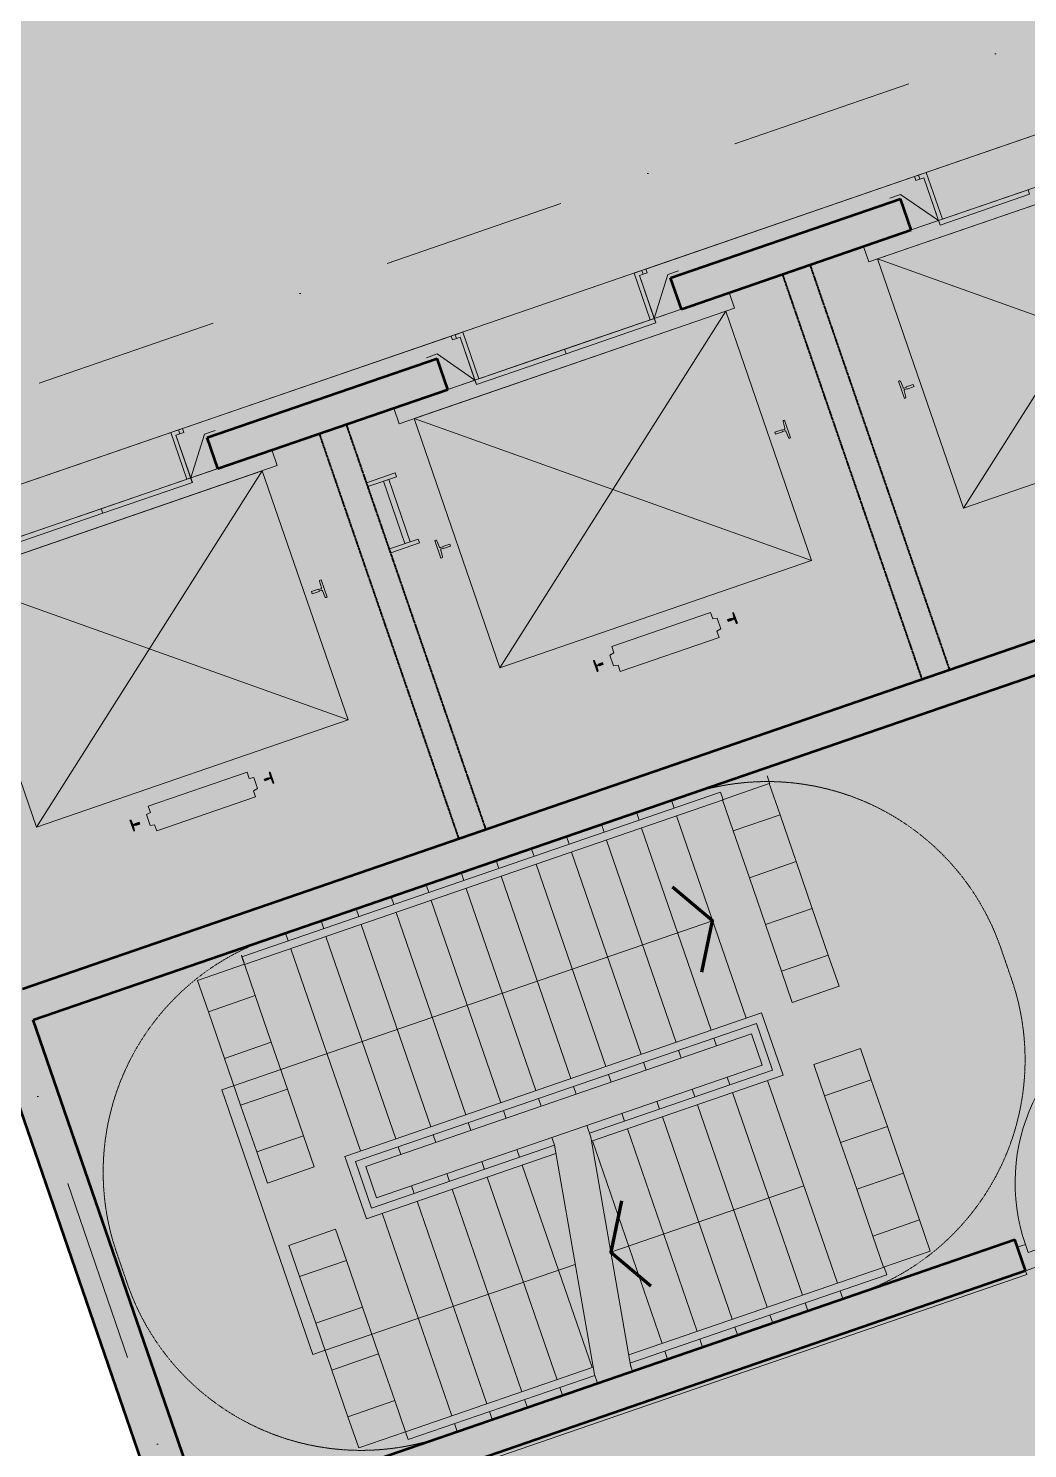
# Model space of a CAD drawing. Extents: x 760773 to 1075934, y 719259 to 1013331.
# Drawn here: x 1003046 to 1009111, y 849499 to 858121 of the extents above; entities that cross this region are included whole.
import ezdxf

# ---------------------------------------------------------------- set-up
doc = ezdxf.new("R2010")
doc.units = 0
doc.header["$MEASUREMENT"] = 0
doc.linetypes.add('DGN2', pattern=[0.82956, 0.41478, -0.41478])
doc.linetypes.add('DGN4', pattern=[1.116131, 0.558066, -0.279033, 0, -0.279033])
doc.layers.add('2', color=7, linetype='Continuous')
doc.layers.add('e-b-shell', color=253, linetype='Continuous')
for name, color, linetype, lineweight in [('Border', 7, 'Continuous', 0), ('spare0', 7, 'Continuous', 0), ('spare5', 7, 'Continuous', 0)]:
    doc.layers.add(name, color=color, linetype=linetype, lineweight=lineweight)

# ---------------------------------------------------------------- blocks, each defined once
blk = doc.blocks.new('15LBRA1')
at = {"layer": 'Border', "linetype": 'Continuous'}
h = blk.add_hatch(color=3, dxfattribs=at)
edge = h.paths.add_edge_path()
edge.add_line((5.25, -2.5), (5.5, -2.5))
edge.add_line((5.5, -2.5), (5.5, 2.5))
edge.add_line((5.5, 2.5), (5.25, 2.5))
edge.add_line((5.25, 2.5), (5.25, 2.5))
edge.add_arc((5.25, 2.25), 0.25, 90.0011, 176.0534)
edge.add_line((5, 2.27), (5, 2.27))
edge.add_line((5, 2.27), (4.88, 0.44))
edge.add_line((4.88, 0.44), (4.88, 0.44))
edge.add_arc((4.63, 0.44), 0.25, -90.0091, 0.0091, ccw=False)
edge.add_line((4.62, 0.19), (4.62, 0.19))
edge.add_line((4.62, 0.19), (4.1, 0.19))
edge.add_line((4.1, 0.19), (4.1, 0.19))
edge.add_arc((4.1, 0.29), 0.1, 180.0113, 269.9887, ccw=False)
edge.add_line((4, 0.29), (4, 0.29))
edge.add_line((4, 0.29), (4, 0.31))
edge.add_line((4, 0.31), (2, 0.31))
edge.add_line((2, 0.31), (2, -0.31))
edge.add_line((2, -0.31), (4, -0.31))
edge.add_line((4, -0.31), (4, -0.29))
edge.add_line((4, -0.29), (4, -0.29))
edge.add_arc((4.1, -0.29), 0.1, 90.0113, 179.9887, ccw=False)
edge.add_line((4.1, -0.19), (4.1, -0.19))
edge.add_line((4.1, -0.19), (4.62, -0.19))
edge.add_line((4.62, -0.19), (4.62, -0.19))
edge.add_arc((4.63, -0.44), 0.25, -0.0091, 90.0091, ccw=False)
edge.add_line((4.88, -0.44), (4.88, -0.44))
edge.add_line((4.88, -0.44), (5, -2.27))
edge.add_line((5, -2.27), (5, -2.27))
edge.add_arc((5.25, -2.25), 0.25, 183.9471, 269.9993)
at = {"color": 0, "linetype": 'ByBlock', "lineweight": -2, "flags": 128}
for points in [[(5.25, -2.5), (5.5, -2.5), (5.5, 2.5), (5.25, 2.5), (5.25, 2.5, 0.394174), (5, 2.27), (5, 2.27), (4.88, 0.44), (4.88, 0.44, -0.414307), (4.62, 0.19), (4.62, 0.19), (4.1, 0.19), (4.1, 0.19, -0.414098), (4, 0.29), (4, 0.29), (4, 0.31), (2, 0.31), (2, -0.31), (4, -0.31), (4, -0.29), (4, -0.29, -0.414098), (4.1, -0.19), (4.1, -0.19), (4.62, -0.19), (4.62, -0.19, -0.414307), (4.88, -0.44), (4.88, -0.44), (5, -2.27), (5, -2.27, 0.394174), (5.25, -2.5)], [(4, -0.29), (4, -0.31), (2, -0.31), (2, 0.31), (4, 0.31), (4, 0.29), (4, 0.29), (4, 0.29, 0.414098), (4.1, 0.19), (4.1, 0.19), (4.62, 0.19), (4.62, 0.19, 0.414307), (4.88, 0.44), (4.88, 0.44), (5, 2.27), (5, 2.27, -0.394174), (5.25, 2.5), (5.25, 2.5), (5.5, 2.5), (5.5, -2.5), (5.25, -2.5), (5.25, -2.5), (5.25, -2.5, -0.394174), (5, -2.27), (5, -2.27), (4.88, -0.44), (4.88, -0.44, 0.414307), (4.62, -0.19), (4.62, -0.19), (4.1, -0.19), (4.1, -0.19, 0.414098), (4, -0.29)]]:
    blk.add_lwpolyline(points, format="xyb", dxfattribs=at)
blk = doc.blocks.new('CAT4')
at = {"layer": 'e-b-shell', "lineweight": 0, "flags": 128}
for points in [[(0.182, 0.0364), (0.1739, 0.0601), (-0.0001, 0.0002), (0.0081, -0.0235), (0.182, 0.0364)], [(0.2328, -0.3691), (0.1026, 0.0091), (0.1348, 0.0201), (0.265, -0.3581), (0.2328, -0.3691)], [(0.3204, -0.3654), (0.3123, -0.3418), (0.1383, -0.4017), (0.1464, -0.4253), (0.3204, -0.3654)]]:
    blk.add_lwpolyline(points, dxfattribs=at)
blk = doc.blocks.new('AnonymousCell24')
at = {"layer": 'e-b-shell', "lineweight": 0, "flags": 128}
for points in [[(0.1521, 0.81), (0.1143, 0.7969), (0.4886, -0.2902), (0.5266, -0.2772), (0.1521, 0.81)], [(0.5739, -0.261), (0.6228, -0.4027), (0.5283, -0.4353), (0.4959, -0.3407), (0.5428, -0.3245), (0.5268, -0.2771), (0.5739, -0.261)], [(-0.6078, -0.668), (-0.5591, -0.8097), (-0.4644, -0.7773), (-0.497, -0.6827), (-0.5442, -0.6989), (-0.5605, -0.6516), (-0.6078, -0.668)]]:
    blk.add_lwpolyline(points, dxfattribs=at)
at = {"layer": 'e-b-shell', "lineweight": 0}
blk.add_arc((0.5266, -0.2772), 1.1499, 110.9965, 198.99922, dxfattribs=at)

msp = doc.modelspace()

# ---------------------------------------------------------------- hatches: boundary and pattern name
at = {"layer": 'spare0', "linetype": 'Continuous', "true_color": 0xffd2b6}
h = msp.add_hatch(color=254, dxfattribs=at)
edge = h.paths.add_edge_path()
edge.add_line((1007313.29299, 854539.85415), (1007313.55347, 854539.0977))
edge.add_line((1007313.55347, 854539.0977), (1007313.51478, 854538.85966))
edge.add_arc((1007314.69629, 854539.26639), 1.24956, 198.995716412, 289.004216413)
edge.add_line((1007315.1032, 854538.08493), (1007314.8308, 854537.84534))
edge.add_line((1007314.8308, 854537.84534), (1007326.93346, 854542.01261))
edge.add_line((1007326.93346, 854542.01261), (1007326.73805, 854542.09113))
edge.add_arc((1007325.92459, 854544.45426), 2.49922, 288.994850132, 375.547472356)
edge.add_line((1007328.33236, 854545.12414), (1007328.4213, 854545.06321))
edge.add_line((1007328.4213, 854545.06321), (1007321.33914, 854570.5458))
edge.add_line((1007321.33914, 854570.5458), (1007321.20772, 854570.74027))
edge.add_arc((1007323.61549, 854571.41015), 2.49922, 108.994867032, 195.547489253, ccw=False)
edge.add_line((1007322.80203, 854573.77328), (1007322.82702, 854573.59645))
edge.add_line((1007322.82702, 854573.59645), (1007326.60907, 854574.89872))
edge.add_line((1007326.60907, 854574.89872), (1007349.26862, 854509.09058))
edge.add_line((1007349.26862, 854509.09058), (1007345.48659, 854507.78831))
edge.add_line((1007345.48659, 854507.78831), (1007345.58271, 854507.61346))
edge.add_arc((1007344.76881, 854509.97644), 2.49922, 202.451903742, 289.005714854, ccw=False)
edge.add_line((1007342.45903, 854509.02197), (1007342.43594, 854509.27623))
edge.add_line((1007342.43594, 854509.27623), (1007332.32812, 854533.71698))
edge.add_line((1007332.32812, 854533.71698), (1007332.30248, 854533.59409))
edge.add_arc((1007329.99271, 854532.6396), 2.49922, 22.452544148, 109.005166369)
edge.add_line((1007329.17883, 854535.00258), (1007329.27752, 854535.2049))
edge.add_line((1007329.27752, 854535.2049), (1007317.17489, 854531.03763))
edge.add_line((1007317.17489, 854531.03763), (1007317.54398, 854530.99638))
edge.add_arc((1007317.95071, 854529.81487), 1.24956, 108.995768517, 199.004268519)
edge.add_line((1007316.76926, 854529.40796), (1007316.93935, 854529.26433))
edge.add_line((1007316.93935, 854529.26433), (1007317.19981, 854528.50788))
edge.add_line((1007317.19981, 854528.50788), (1007293.75099, 854520.43379))
edge.add_line((1007293.75099, 854520.43379), (1007289.84416, 854531.78007))
edge.add_line((1007289.84416, 854531.78007), (1007313.29299, 854539.85415))
h = msp.add_hatch(color=254, dxfattribs=at)
edge = h.paths.add_edge_path()
edge.add_line((1006511.61803, 854251.12386), (1006511.35757, 854251.88028))
edge.add_line((1006511.35757, 854251.88028), (1006511.03726, 854251.97218))
edge.add_arc((1006509.85574, 854251.56545), 1.24956, 18.995761485, 109.004261485)
edge.add_line((1006509.44884, 854252.74691), (1006509.32382, 854252.87221))
edge.add_line((1006509.32382, 854252.87221), (1006497.97759, 854248.96536))
edge.add_line((1006497.97759, 854248.96536), (1006497.81399, 854248.74071))
edge.add_arc((1006498.62744, 854246.37758), 2.49922, 108.994859793, 195.547482013)
edge.add_line((1006496.21968, 854245.7077), (1006496.48972, 854245.91474))
edge.add_line((1006496.48972, 854245.91474), (1006503.5719, 854220.43218))
edge.add_line((1006503.5719, 854220.43218), (1006503.34432, 854220.09157))
edge.add_arc((1006500.93655, 854219.42169), 2.49922, -71.005140118, 15.547482103, ccw=False)
edge.add_line((1006501.75, 854217.05856), (1006501.32758, 854217.12107))
edge.add_line((1006501.32758, 854217.12107), (1006498.30193, 854216.07925))
edge.add_line((1006498.30193, 854216.07925), (1006475.64238, 854281.88737))
edge.add_line((1006475.64238, 854281.88737), (1006478.66803, 854282.92919))
edge.add_line((1006478.66803, 854282.92919), (1006478.96933, 854283.21838))
edge.add_arc((1006479.78323, 854280.8554), 2.49922, 22.451881473, 109.005692585, ccw=False)
edge.add_line((1006482.093, 854281.80987), (1006482.47508, 854281.70177))
edge.add_line((1006482.47508, 854281.70177), (1006492.5829, 854257.26097))
edge.add_line((1006492.5829, 854257.26097), (1006492.24956, 854257.23775))
edge.add_arc((1006494.55933, 854258.19224), 2.49922, 202.452498436, 289.005120656)
edge.add_line((1006495.37321, 854255.82926), (1006495.6335, 854255.7731))
edge.add_line((1006495.6335, 854255.7731), (1006506.97973, 854259.67992))
edge.add_line((1006506.97973, 854259.67992), (1006507.00805, 854259.83546))
edge.add_arc((1006506.60132, 854261.01697), 1.24956, 288.995730475, 379.004230476)
edge.add_line((1006507.78278, 854261.42388), (1006507.97166, 854261.71364))
edge.add_line((1006507.97166, 854261.71364), (1006507.71119, 854262.47009))
edge.add_line((1006507.71119, 854262.47009), (1006531.16002, 854270.54416))
edge.add_line((1006531.16002, 854270.54416), (1006535.06687, 854259.19792))
edge.add_line((1006535.06687, 854259.19792), (1006511.61803, 854251.12386))
h = msp.add_hatch(color=254, dxfattribs=at)
edge = h.paths.add_edge_path()
edge.add_line((1004504.29916, 853559.95238), (1004504.0387, 853560.7088))
edge.add_line((1004504.0387, 853560.7088), (1004504.23453, 853560.97843))
edge.add_arc((1004505.41599, 853561.38533), 1.24956, 108.995538415, 199.004038413, ccw=False)
edge.add_line((1004505.00926, 853562.56685), (1004505.03063, 853562.74255))
edge.add_line((1004505.03063, 853562.74255), (1004516.37689, 853566.64931))
edge.add_line((1004516.37689, 853566.64931), (1004516.64412, 853566.573))
edge.add_arc((1004517.45799, 853564.21002), 2.49922, 22.452330478, 109.0049527, ccw=False)
edge.add_line((1004519.76776, 853565.16451), (1004519.4275, 853565.16141))
edge.add_line((1004519.4275, 853565.16141), (1004529.53521, 853540.72061))
edge.add_line((1004529.53521, 853540.72061), (1004529.92425, 853540.59232))
edge.add_arc((1004532.23402, 853541.54681), 2.49922, 202.452322107, 289.004944329)
edge.add_line((1004533.04789, 853539.18382), (1004533.34227, 853539.49315))
edge.add_line((1004533.34227, 853539.49315), (1004536.36793, 853540.53496))
edge.add_line((1004536.36793, 853540.53496), (1004513.7086, 853606.34315))
edge.add_line((1004513.7086, 853606.34315), (1004510.68294, 853605.30134))
edge.add_line((1004510.68294, 853605.30134), (1004510.26748, 853605.34374))
edge.add_arc((1004511.0809, 853602.9806), 2.49922, 108.994098933, 195.547910044)
edge.add_line((1004508.67314, 853602.3107), (1004508.43861, 853601.99028))
edge.add_line((1004508.43861, 853601.99028), (1004515.52071, 853576.50765))
edge.add_line((1004515.52071, 853576.50765), (1004515.79769, 853576.69457))
edge.add_arc((1004513.38992, 853576.0247), 2.49922, -71.005344926, 15.547277295, ccw=False)
edge.add_line((1004514.20336, 853573.66157), (1004514.03282, 853573.45706))
edge.add_line((1004514.03282, 853573.45706), (1004502.68658, 853569.55027))
edge.add_line((1004502.68658, 853569.55027), (1004502.5685, 853569.65541))
edge.add_arc((1004502.1616, 853570.83686), 1.24956, 198.995529688, 289.004029685, ccw=False)
edge.add_line((1004500.98008, 853570.43014), (1004500.65284, 853570.54218))
edge.add_line((1004500.65284, 853570.54218), (1004500.39239, 853571.29864))
edge.add_line((1004500.39239, 853571.29864), (1004476.94354, 853563.22463))
edge.add_line((1004476.94354, 853563.22463), (1004480.8503, 853551.87836))
edge.add_line((1004480.8503, 853551.87836), (1004504.29916, 853559.95238))
h = msp.add_hatch(color=254, dxfattribs=at)
edge = h.paths.add_edge_path()
edge.add_line((1003694.80964, 853293.91733), (1003695.07009, 853293.16087))
edge.add_line((1003695.07009, 853293.16087), (1003695.24713, 853292.99711))
edge.add_arc((1003694.06568, 853292.59021), 1.24956, -71.004438796, 19.004061204, ccw=False)
edge.add_line((1003694.47241, 853291.4087), (1003694.83457, 853291.3876))
edge.add_line((1003694.83457, 853291.3876), (1003682.7319, 853287.22036))
edge.add_line((1003682.7319, 853287.22036), (1003682.83754, 853287.40254))
edge.add_arc((1003682.02367, 853289.76552), 2.49922, 202.452325385, 289.004947607, ccw=False)
edge.add_line((1003679.7139, 853288.81104), (1003679.68133, 853288.70826))
edge.add_line((1003679.68133, 853288.70826), (1003669.57358, 853313.14906))
edge.add_line((1003669.57358, 853313.14906), (1003669.55742, 853313.38322))
edge.add_arc((1003667.24765, 853312.42873), 2.49922, 22.452332936, 109.004955158)
edge.add_line((1003666.43378, 853314.79172), (1003666.52296, 853314.63699))
edge.add_line((1003666.52296, 853314.63699), (1003662.74089, 853313.33475))
edge.add_line((1003662.74089, 853313.33475), (1003685.40024, 853247.52653))
edge.add_line((1003685.40024, 853247.52653), (1003689.18228, 853248.82876))
edge.add_line((1003689.18228, 853248.82876), (1003689.21419, 853248.63181))
edge.add_arc((1003688.40076, 853250.99495), 2.49922, 288.994101534, 375.547912646)
edge.add_line((1003690.80853, 853251.66485), (1003690.67018, 853251.87943))
edge.add_line((1003690.67018, 853251.87943), (1003683.58811, 853277.36202))
edge.add_line((1003683.58811, 853277.36202), (1003683.68398, 853277.28097))
edge.add_arc((1003686.09175, 853277.95085), 2.49922, 108.994667899, 195.54729012, ccw=False)
edge.add_line((1003685.2783, 853280.31398), (1003685.07597, 853280.41265))
edge.add_line((1003685.07597, 853280.41265), (1003697.17862, 853284.57987))
edge.add_line((1003697.17862, 853284.57987), (1003696.91317, 853284.32014))
edge.add_arc((1003697.32007, 853283.13868), 1.24956, 18.995554089, 109.004054089, ccw=False)
edge.add_line((1003698.50158, 853283.54541), (1003698.45597, 853283.3275))
edge.add_line((1003698.45597, 853283.3275), (1003698.71644, 853282.57106))
edge.add_line((1003698.71644, 853282.57106), (1003722.16529, 853290.64505))
edge.add_line((1003722.16529, 853290.64505), (1003718.2585, 853301.99134))
edge.add_line((1003718.2585, 853301.99134), (1003694.80964, 853293.91733))
at = {"layer": 'spare5', "linetype": 'Continuous', "true_color": 0x7f7f7f}
for points in [[(1001924.2535, 854983.13206), (1000947.59066, 857819.5669), (1009471.64821, 860860.39737), (1010480.86786, 857929.41067)], [(1006754.04365, 840649.63692), (1001829.83293, 854950.58325), (1010575.91474, 857962.10072), (1015500.12546, 843661.1544)]]:
    msp.add_hatch(color=8, dxfattribs=at).paths.add_polyline_path(points)

# ---------------------------------------------------------------- linework, layer by layer
at = {"layer": '2', "color": 1, "linetype": 'DGN4', "lineweight": 0, "ltscale": 2000}
for p, q in [((990929.35772, 886990.37121), (1011730.97049, 826578.10115)), ((986226.35232, 850153.06242), (1023739.7487, 863069.50716))]:
    msp.add_line(p, q, dxfattribs=at)
at = {"layer": 'spare0', "color": 254, "linetype": 'Continuous', "lineweight": 0, "true_color": 0xffd2b6}
for p, q in [((1010183.05235, 857403.77132), (1008146.68657, 856702.60215)), ((1008721.45045, 855208.31626), (1010091.57376, 857372.28244)), ((1008495.76351, 857245.8496), (1008448.48756, 857229.57127)), ((1008456.68395, 857205.76711), (1008448.48756, 857229.57127)), ((1008456.68395, 857205.76711), (1008480.32193, 857213.90627)), ((1008593.43284, 856962.19579), (1008495.76351, 857245.8496)), ((1008569.79783, 856954.04793), (1008404.57091, 856897.16522)), ((1008114.13071, 856797.15234), (1008146.68657, 856702.60215)), ((1010612.48578, 855859.45786), (1008200.53843, 856721.14083)), ((1006722.88096, 856635.40057), (1006770.15691, 856651.67889)), ((1006820.55023, 856351.74674), (1006722.88096, 856635.40057)), ((1006778.3533, 856627.87473), (1006754.71532, 856619.73557)), ((1006778.3533, 856627.87473), (1006770.15691, 856651.67889)), ((1007299.89909, 856516.79147), (1007332.45531, 856422.24141)), ((1005296.09194, 855721.06525), (1007332.45531, 856422.24141)), ((1005908.46302, 854239.74193), (1007278.60585, 856403.69575)), ((1006844.19122, 856359.87722), (1007009.4125, 856416.77632)), ((1005682.80964, 856277.27729), (1005635.53368, 856260.99896)), ((1005643.73007, 856237.19479), (1005635.53368, 856260.99896)), ((1005780.47896, 855993.62348), (1005682.80964, 856277.27729)), ((1005643.73007, 856237.19479), (1005667.36805, 856245.33396)), ((1005756.84395, 855985.47562), (1005591.61703, 855928.59291)), ((1005263.38921, 855816.04083), (1005296.09194, 855721.06525)), ((1007799.50422, 854890.86647), (1005387.56465, 855752.57121)), ((1003909.96129, 855666.84003), (1003957.23724, 855683.11836)), ((1004007.63056, 855383.18621), (1003909.96129, 855666.84003)), ((1003965.43363, 855659.31419), (1003941.79565, 855651.17503)), ((1003965.43363, 855659.31419), (1003957.23724, 855683.11836)), ((1004524.46464, 855561.61011), (1004557.16702, 855466.63441)), ((1004557.16702, 855466.63441), (1002520.80124, 854765.46525)), ((1003095.56512, 853271.17934), (1004465.68843, 855435.14554)), ((1004031.27155, 855391.31669), (1004196.49283, 855448.21578)), ((1004986.60045, 853922.32095), (1002574.65311, 854784.00392))]:
    msp.add_line(p, q, dxfattribs=at)
at = {"layer": 'spare0', "color": 1, "linetype": 'Continuous', "lineweight": 0}
for p, q in [((1008405.05578, 856897.32791), (1009823.33306, 857385.68184)), ((1007009.89704, 856416.9389), (1005591.61693, 855928.59321)), ((1002779.18248, 854960.19515), (1004197.45976, 855448.54907))]:
    msp.add_line(p, q, dxfattribs=at)
at = {"layer": 'spare0', "color": 21, "linetype": 'Continuous', "lineweight": 0, "true_color": 0xffa848}
for p, q in [((1006794.5502, 856660.07639), (1008424.13838, 857221.18264)), ((1008433.04597, 857197.62794), (1008424.85099, 857221.42801)), ((1008456.68395, 857205.76711), (1008433.04597, 857197.62794)), ((1008579.17417, 856926.81699), (1008480.32193, 857213.90627)), ((1008569.79783, 856954.04793), (1008480.32193, 857213.90627)), ((1006853.56752, 856332.64626), (1006754.71532, 856619.73557)), ((1006844.19122, 856359.87722), (1006754.71532, 856619.73557)), ((1006778.3533, 856627.87473), (1006801.99128, 856636.01389)), ((1006801.99128, 856636.01389), (1006793.79543, 856659.8165)), ((1003981.11775, 855691.34061), (1005611.68378, 856252.78654)), ((1005620.09209, 856229.05563), (1005611.89579, 856252.85954)), ((1005643.73007, 856237.19479), (1005620.09209, 856229.05563)), ((1005766.22029, 855958.24467), (1005667.36805, 856245.33396)), ((1005756.84395, 855985.47562), (1005667.36805, 856245.33396)), ((1004040.64785, 855364.08573), (1003941.79565, 855651.17503)), ((1004031.27155, 855391.31669), (1003941.79565, 855651.17503)), ((1003965.43363, 855659.31419), (1003989.0716, 855667.45336)), ((1003989.0716, 855667.45336), (1003980.87535, 855691.25714))]:
    msp.add_line(p, q, dxfattribs=at)
at = {"layer": 'spare0', "color": 1, "linetype": 'Continuous', "lineweight": 53}
for p, q in [((1006944.30029, 856605.87698), (1008339.45944, 857086.26371)), ((1008404.57091, 856897.16522), (1008339.45793, 857086.26809)), ((1007009.41359, 856416.77315), (1008404.57275, 856897.15988)), ((1007009.4125, 856416.77632), (1006944.29953, 856605.87919)), ((1004131.38014, 855637.31781), (1005526.50431, 856117.69504)), ((1005591.61703, 855928.59291), (1005526.50406, 856117.69578)), ((1005591.61729, 855928.59217), (1005526.50431, 856117.69504)), ((1004196.49233, 855448.21723), (1005591.61729, 855928.59217)), ((1004196.49283, 855448.21578), (1004131.37985, 855637.31866)), ((1004196.49308, 855448.21505), (1004131.3801, 855637.31792)), ((1003010.33661, 852289.98365), (1011283.67412, 855138.69196)), ((1003955.85369, 848776.17298), (1001862.38976, 854856.03139)), ((1003075.4621, 852100.85783), (1009221.34983, 854217.01101)), ((1004117.24144, 849075.159), (1003075.42522, 852100.84513)), ((1004117.24144, 849075.159), (1009033.84202, 850768.18005)), ((1009099.1005, 850578.99712), (1009033.99083, 850768.09135)), ((1004040.54735, 848837.22815), (1009098.95708, 850579.0767))]:
    msp.add_line(p, q, dxfattribs=at)
at = {"layer": 'spare0', "color": 1, "linetype": 'DGN2', "lineweight": 40}
for p, q in [((1007789.76003, 856685.4643), (1008636.22918, 854227.11324)), ((1008470.74583, 854170.13336), (1007624.27283, 856628.48311)), ((1004811.32828, 855659.92013), (1005657.80133, 853201.57024)), ((1005823.29084, 853258.55118), (1004976.81751, 855716.90188))]:
    msp.add_line(p, q, dxfattribs=at)
at = {"layer": 'spare0', "color": 40, "linetype": 'Continuous', "lineweight": 0, "true_color": 0xffd224}
for p, q in [((1007547.2938, 853534.85441), (1007531.01542, 853582.12973)), ((1004355.1073, 852447.18636), (1004338.82892, 852494.46168))]:
    msp.add_line(p, q, dxfattribs=at)
at = {"layer": 'spare0', "color": 40, "linetype": 'Continuous', "lineweight": 13, "true_color": 0xffd224}
for p, q in [((1004342.33976, 852484.24993), (1007247.35578, 853484.51721)), ((1004358.61817, 852436.97399), (1007263.63404, 853437.24123)), ((1007247.35578, 853484.51721), (1007263.63404, 853437.24123)), ((1004358.61817, 852436.97399), (1004342.33976, 852484.24993)), ((1004967.25432, 851272.72771), (1007496.51997, 852143.61447)), ((1007626.74315, 851765.41488), (1007496.51712, 852143.62274)), ((1005030.80886, 851241.73009), (1007465.52224, 852080.06024)), ((1007563.18902, 851796.4123), (1007465.5195, 852080.06819)), ((1007563.19176, 851796.40434), (1006452.20618, 851413.86539)), ((1007626.746, 851765.40661), (1006464.68548, 851365.28134)), ((1006239.46426, 851340.61325), (1005128.48023, 850958.07483)), ((1005097.48281, 850894.52071), (1004967.25432, 851272.72771)), ((1006248.14459, 851290.72113), (1005097.48281, 850894.52071)), ((1005128.48023, 850958.07483), (1005030.80886, 851241.73009)), ((1008240.15996, 850601.16037), (1006690.46494, 850067.56324)), ((1008240.15996, 850601.16037), (1008256.43822, 850553.88438)), ((1008256.43822, 850553.88438), (1006697.42352, 850017.07827)), ((1006473.96913, 849992.74396), (1005335.24212, 849600.65229)), ((1006483.67341, 849943.2044), (1005351.52053, 849553.37636)), ((1005351.52053, 849553.37636), (1005335.24212, 849600.65229))]:
    msp.add_line(p, q, dxfattribs=at)
at = {"layer": 'spare0', "color": 7, "linetype": 'Continuous', "lineweight": 0}
for p, q in [((1006966.0031, 853387.58409), (1006949.72485, 853434.86007)), ((1006753.26118, 853314.33195), (1006736.98293, 853361.60793)), ((1006979.97342, 853339.57002), (1007402.87233, 852111.36935)), ((1006540.51926, 853241.07981), (1006524.24101, 853288.35579)), ((1007190.13041, 852038.11721), (1006767.23151, 853266.31783)), ((1006327.77734, 853167.82767), (1006311.49909, 853215.10365)), ((1006977.38849, 851964.86507), (1006554.48961, 853193.06565)), ((1005902.29351, 853021.32339), (1005886.01525, 853068.59937)), ((1006115.03543, 853094.57553), (1006098.75717, 853141.85151)), ((1006764.64657, 851891.61293), (1006341.74771, 853119.81347)), ((1005689.55159, 852948.07125), (1005673.27333, 852995.34723)), ((1006339.16273, 851745.10865), (1005916.2639, 852973.3091)), ((1006551.90466, 851818.36079), (1006129.00581, 853046.56128)), ((1005476.80967, 852874.81911), (1005460.53142, 852922.0951)), ((1006126.42082, 851671.85651), (1005703.522, 852900.05691)), ((1005264.06776, 852801.56697), (1005247.7895, 852848.84295)), ((1005913.6789, 851598.60437), (1005490.78009, 852826.80473)), ((1005051.32583, 852728.31484), (1005035.04758, 852775.59081)), ((1005700.93698, 851525.35223), (1005278.03819, 852753.55254)), ((1007198.25823, 852701.86493), (1004220.15823, 851676.46493)), ((1004623.53422, 852581.07199), (1004607.27476, 852628.2934)), ((1004838.58392, 852655.0627), (1004822.30566, 852702.33868)), ((1005488.19506, 851452.10009), (1005065.29628, 852680.30036)), ((1005275.45314, 851378.84795), (1004852.55438, 852607.04818)), ((1005062.71123, 851305.59582), (1004639.81248, 852533.79599)), ((1005094.36341, 851210.73246), (1007434.52451, 852016.506)), ((1007205.50434, 851990.52984), (1007221.7826, 851943.25385)), ((1007499.63753, 851827.40207), (1007434.52451, 852016.506)), ((1006992.76242, 851917.2777), (1007009.04068, 851870.00172)), ((1005159.47641, 851021.62854), (1007499.63753, 851827.40207)), ((1006567.27858, 851770.77342), (1006583.55684, 851723.49745)), ((1006780.0205, 851844.02556), (1006796.29875, 851796.74958)), ((1006354.53666, 851697.52128), (1006370.81492, 851650.2453)), ((1007090.43194, 851633.62181), (1007074.15369, 851680.89778)), ((1007303.17386, 851706.87395), (1007286.8956, 851754.14993)), ((1007533.09836, 851733.16149), (1007956.50348, 850503.49065)), ((1004773.56773, 850069.09039), (1004220.09468, 851676.49287)), ((1006141.79474, 851624.26915), (1006158.073, 851576.99316)), ((1006877.69002, 851560.36967), (1006861.41177, 851607.64565)), ((1007320.35644, 851659.90935), (1007743.76157, 850430.23851)), ((1005929.05283, 851551.017), (1005945.33108, 851503.74102)), ((1006664.9481, 851487.11753), (1006648.66985, 851534.39352)), ((1006894.8726, 851513.40507), (1007318.27773, 850283.73423)), ((1007107.61452, 851586.65721), (1007531.01965, 850356.98637)), ((1005716.3109, 851477.76487), (1005732.58916, 851430.48888)), ((1006460.34532, 851390.22738), (1006435.92793, 851461.14138)), ((1006682.13068, 851440.15293), (1007105.53581, 850210.48209)), ((1005503.56899, 851404.51273), (1005519.84724, 851357.23675)), ((1006239.46426, 851340.61325), (1006223.18601, 851387.88924)), ((1006239.46426, 851340.61325), (1006481.47959, 849949.57591)), ((1006460.34532, 851390.22738), (1006703.39449, 849993.24777)), ((1006469.38876, 851366.90079), (1006892.79389, 850137.22995)), ((1005290.82707, 851331.26058), (1005307.10532, 851283.9846)), ((1006026.72234, 851267.36111), (1006010.44409, 851314.63709)), ((1005159.47641, 851021.62854), (1005094.36341, 851210.73246)), ((1005601.2385, 851120.85684), (1005584.96025, 851168.13282)), ((1005813.98043, 851194.10897), (1005797.70217, 851241.38495)), ((1006043.90493, 851220.39652), (1006467.39458, 849990.48018)), ((1005388.49659, 851047.60469), (1005372.21833, 851094.88067)), ((1005831.16301, 851147.14438), (1006254.6527, 849917.22793)), ((1006581.65823, 850691.56493), (1007751.85823, 851094.36493)), ((1005405.67917, 851000.6401), (1005829.16894, 849770.72342)), ((1005618.42109, 851073.89224), (1006041.91082, 849843.97568)), ((1005192.93725, 850927.38795), (1005616.42706, 849697.47117)), ((1006365.32895, 850617.17773), (1004773.56773, 850069.09039)), ((1007972.78236, 850456.21487), (1007989.22418, 850408.46383)), ((1007547.29852, 850309.71059), (1007563.74348, 850261.95045)), ((1007760.04044, 850382.96273), (1007776.48384, 850335.20714)), ((1007334.5566, 850236.45845), (1007351.00313, 850188.69376)), ((1007121.81468, 850163.20631), (1007138.26278, 850115.43707)), ((1006909.07276, 850089.95418), (1006925.52242, 850042.18037)), ((1006700.01955, 850005.98916), (1006712.78208, 849968.92368)), ((1006270.93157, 849869.95216), (1006287.30137, 849822.4103)), ((1006481.47959, 849949.57591), (1006500.04172, 849895.66699)), ((1006058.18969, 849796.6999), (1006074.56102, 849749.15361)), ((1005845.44781, 849723.44765), (1005861.82067, 849675.89691)), ((1005632.70532, 849650.19519), (1005649.07839, 849602.64383))]:
    msp.add_line(p, q, dxfattribs=at)
at = {"layer": 'spare0', "color": 7, "linetype": 'DGN2', "lineweight": 0}
for p, q in [((1009013.76296, 852347.55212), (1008948.66901, 852536.59866)), ((1003647.02124, 850499.63475), (1003581.92729, 850688.6813))]:
    msp.add_line(p, q, dxfattribs=at)
at = {"layer": 'spare0', "color": 1, "linetype": 'Continuous', "lineweight": 30}
msp.add_line((1009033.84202, 850768.18005), (1009098.95708, 850579.0767), dxfattribs=at)
at = {"layer": 'spare0', "color": 40, "linetype": 'Continuous', "lineweight": 0, "true_color": 0xffa824}
for p in [(1009099.00997, 850578.9231), (1004048.69523, 848813.59332)]:
    msp.add_line(p, (1009107.09628, 850555.43873), dxfattribs=at)
at = {"layer": 'spare0', "color": 254, "linetype": 'Continuous', "lineweight": 0, "true_color": 0xffd2b6, "flags": 128}
for points in [[(1008721.45045, 855208.31626), (1008200.53843, 856721.14083), (1010091.57376, 857372.28244), (1010612.48578, 855859.45786), (1008721.45045, 855208.31626)], [(1008570.28138, 856954.21443), (1009113.95486, 857141.41519), (1009123.33123, 857114.18424), (1008579.65772, 856926.98349), (1008570.28138, 856954.21443)], [(1007799.50422, 854890.86647), (1007278.60585, 856403.69575), (1005387.56465, 855752.57121), (1005908.46302, 854239.74193), (1007799.50422, 854890.86647)], [(1006844.67446, 856360.04362), (1006301.00098, 856172.84288), (1006310.37725, 856145.6119), (1006854.05075, 856332.81266), (1006844.67446, 856360.04362)], [(1005756.84395, 855985.47562), (1006300.51742, 856172.67637), (1006309.89379, 856145.44543), (1005766.22029, 855958.24467), (1005756.84395, 855985.47562)], [(1003095.56512, 853271.17934), (1002574.65311, 854784.00392), (1004465.68843, 855435.14554), (1004986.60045, 853922.32095), (1003095.56512, 853271.17934)], [(1004032.2386, 855391.64967), (1003488.56511, 855204.44893), (1003497.94139, 855177.21795), (1004041.61489, 855364.41871), (1004032.2386, 855391.64967)], [(1002944.40809, 855017.08167), (1003488.08156, 855204.28243), (1003497.45793, 855177.05148), (1002953.78443, 854989.85072), (1002944.40809, 855017.08167)], [(1006638.45225, 854216.95548), (1007238.28921, 854423.4959), (1007225.26648, 854461.31667), (1007249.42187, 854474.7106), (1007226.76233, 854540.51872), (1007199.4815, 854536.20173), (1007186.45875, 854574.02249), (1006586.62179, 854367.48208), (1006599.64452, 854329.6613), (1006574.7327, 854316.00692), (1006597.39225, 854250.1988), (1006625.42955, 854254.77622), (1006638.45225, 854216.95548)], [(1004425.38822, 853454.94066), (1003825.55056, 853248.40227), (1003812.52795, 853286.22309), (1003785.2471, 853281.90619), (1003762.58777, 853347.71438), (1003786.7432, 853361.10823), (1003773.72061, 853398.92904), (1004373.55826, 853605.46743), (1004386.58088, 853567.64661), (1004414.61816, 853572.22397), (1004437.27749, 853506.41577), (1004412.36561, 853492.76142), (1004425.38822, 853454.94066)]]:
    msp.add_lwpolyline(points, dxfattribs=at)
at = {"layer": 'spare0', "color": 254, "linetype": 'Continuous', "lineweight": 13, "true_color": 0xffd2b6, "flags": 128}
for points in [[(1008569.79783, 856954.04793), (1008339.45418, 857112.66832), (1008275.07632, 857089.64849)], [(1006844.19122, 856359.87722), (1006928.04895, 856626.68523), (1006992.9519, 856648.18009)], [(1005756.84395, 855985.47562), (1005526.5003, 856144.09601), (1005462.12244, 856121.07617)], [(1004031.27155, 855391.31669), (1004115.12927, 855658.12469), (1004180.03222, 855679.61956)]]:
    msp.add_lwpolyline(points, dxfattribs=at)
at = {"layer": 'spare0', "color": 254, "linetype": 'Continuous', "lineweight": 0, "true_color": 0xffd2b6, "flags": 128}
for points in [[(1007313.29299, 854539.85415), (1007313.55347, 854539.0977), (1007313.51478, 854538.85966, 0.4142570146), (1007315.1032, 854538.08493), (1007314.8308, 854537.84534), (1007326.93346, 854542.01261), (1007326.73805, 854542.09113, 0.3966985442), (1007328.33236, 854545.12414), (1007328.4213, 854545.06321), (1007321.33914, 854570.5458), (1007321.20772, 854570.74027, -0.3966985442), (1007322.80203, 854573.77328), (1007322.82702, 854573.59645), (1007326.60907, 854574.89872), (1007349.26862, 854509.09058), (1007345.48659, 854507.78831), (1007345.58271, 854507.61346, -0.3967045481), (1007342.45903, 854509.02197), (1007342.43594, 854509.27623), (1007332.32812, 854533.71698), (1007332.30248, 854533.59409, 0.3966985442), (1007329.17883, 854535.00258), (1007329.27752, 854535.2049), (1007317.17489, 854531.03763), (1007317.54398, 854530.99638, 0.4142570146), (1007316.76926, 854529.40796), (1007316.93935, 854529.26433), (1007317.19981, 854528.50788), (1007293.75099, 854520.43379), (1007289.84416, 854531.78007), (1007313.29299, 854539.85415)], [(1007313.29299, 854539.85415), (1007313.55347, 854539.0977), (1007313.51478, 854538.85966, 0.4142570146), (1007315.1032, 854538.08493), (1007314.8308, 854537.84534), (1007326.93346, 854542.01261), (1007326.73805, 854542.09113, 0.3966985442), (1007328.33236, 854545.12414), (1007328.4213, 854545.06321), (1007321.33914, 854570.5458), (1007321.20772, 854570.74027, -0.3966985442), (1007322.80203, 854573.77328), (1007322.82702, 854573.59645), (1007326.60907, 854574.89872), (1007349.26862, 854509.09058), (1007345.48659, 854507.78831), (1007345.48659, 854507.78831), (1007345.58271, 854507.61346, -0.3967045481), (1007342.45903, 854509.02197), (1007342.43594, 854509.27623), (1007332.32812, 854533.71698), (1007332.30248, 854533.59409, 0.3966985442), (1007329.17883, 854535.00258), (1007329.27752, 854535.2049), (1007317.17489, 854531.03763), (1007317.54398, 854530.99638, 0.4142570146), (1007316.76926, 854529.40796), (1007316.93935, 854529.26433), (1007317.19981, 854528.50788), (1007293.75099, 854520.43379), (1007289.84416, 854531.78007), (1007313.29299, 854539.85415)], [(1006511.61803, 854251.12386), (1006511.35757, 854251.88028), (1006511.03726, 854251.97218, 0.4142570146), (1006509.44884, 854252.74691), (1006509.32382, 854252.87221), (1006497.97759, 854248.96536), (1006497.81399, 854248.74071, 0.3966985442), (1006496.21968, 854245.7077), (1006496.48972, 854245.91474), (1006503.5719, 854220.43218), (1006503.34432, 854220.09157, -0.3966985442), (1006501.75, 854217.05856), (1006501.32758, 854217.12107), (1006498.30193, 854216.07925), (1006475.64238, 854281.88737), (1006478.66803, 854282.92919), (1006478.96933, 854283.21838, -0.3967045481), (1006482.093, 854281.80987), (1006482.47508, 854281.70177), (1006492.5829, 854257.26097), (1006492.24956, 854257.23775, 0.3966985442), (1006495.37321, 854255.82926), (1006495.6335, 854255.7731), (1006506.97973, 854259.67992), (1006507.00805, 854259.83546, 0.4142570146), (1006507.78278, 854261.42388), (1006507.97166, 854261.71364), (1006507.71119, 854262.47009), (1006531.16002, 854270.54416), (1006535.06687, 854259.19792), (1006511.61803, 854251.12386)], [(1006511.61803, 854251.12386), (1006511.35757, 854251.88028), (1006511.03726, 854251.97218, 0.4142570146), (1006509.44884, 854252.74691), (1006509.32382, 854252.87221), (1006497.97759, 854248.96536), (1006497.81399, 854248.74071, 0.3966985442), (1006496.21968, 854245.7077), (1006496.48972, 854245.91474), (1006503.5719, 854220.43218), (1006503.34432, 854220.09157, -0.3966985442), (1006501.75, 854217.05856), (1006501.32758, 854217.12107), (1006498.30193, 854216.07925), (1006475.64238, 854281.88737), (1006478.66803, 854282.92919), (1006478.66803, 854282.92919), (1006478.96933, 854283.21838, -0.3967045481), (1006482.093, 854281.80987), (1006482.47508, 854281.70177), (1006492.5829, 854257.26097), (1006492.24956, 854257.23775, 0.3966985442), (1006495.37321, 854255.82926), (1006495.6335, 854255.7731), (1006506.97973, 854259.67992), (1006507.00805, 854259.83546, 0.4142570146), (1006507.78278, 854261.42388), (1006507.97166, 854261.71364), (1006507.71119, 854262.47009), (1006531.16002, 854270.54416), (1006535.06687, 854259.19792), (1006511.61803, 854251.12386)], [(1004504.29916, 853559.95238), (1004504.0387, 853560.7088), (1004504.23453, 853560.97843, -0.4142570146), (1004505.00926, 853562.56685), (1004505.03063, 853562.74255), (1004516.37689, 853566.64931), (1004516.64412, 853566.573, -0.3966985442), (1004519.76776, 853565.16451), (1004519.4275, 853565.16141), (1004529.53521, 853540.72061), (1004529.92425, 853540.59232, 0.3966985442), (1004533.04789, 853539.18382), (1004533.34227, 853539.49315), (1004536.36793, 853540.53496), (1004513.7086, 853606.34315), (1004510.68294, 853605.30134), (1004510.26748, 853605.34374, 0.3967045481), (1004508.67314, 853602.3107), (1004508.43861, 853601.99028), (1004515.52071, 853576.50765), (1004515.79769, 853576.69457, -0.3966985442), (1004514.20336, 853573.66157), (1004514.03282, 853573.45706), (1004502.68658, 853569.55027), (1004502.5685, 853569.65541, -0.4142570146), (1004500.98008, 853570.43014), (1004500.65284, 853570.54218), (1004500.39239, 853571.29864), (1004476.94354, 853563.22463), (1004480.8503, 853551.87836), (1004504.29916, 853559.95238)], [(1004504.29916, 853559.95238), (1004504.0387, 853560.7088), (1004504.23453, 853560.97843, -0.4142570146), (1004505.00926, 853562.56685), (1004505.03063, 853562.74255), (1004516.37689, 853566.64931), (1004516.64412, 853566.573, -0.3966985442), (1004519.76776, 853565.16451), (1004519.4275, 853565.16141), (1004529.53521, 853540.72061), (1004529.92425, 853540.59232, 0.3966985442), (1004533.04789, 853539.18382), (1004533.34227, 853539.49315), (1004536.36793, 853540.53496), (1004513.7086, 853606.34315), (1004510.68294, 853605.30134), (1004510.68294, 853605.30134), (1004510.26748, 853605.34374, 0.3967045481), (1004508.67314, 853602.3107), (1004508.43861, 853601.99028), (1004515.52071, 853576.50765), (1004515.79769, 853576.69457, -0.3966985442), (1004514.20336, 853573.66157), (1004514.03282, 853573.45706), (1004502.68658, 853569.55027), (1004502.5685, 853569.65541, -0.4142570146), (1004500.98008, 853570.43014), (1004500.65284, 853570.54218), (1004500.39239, 853571.29864), (1004476.94354, 853563.22463), (1004480.8503, 853551.87836), (1004504.29916, 853559.95238)], [(1003694.80964, 853293.91733), (1003695.07009, 853293.16087), (1003695.24713, 853292.99711, -0.4142570146), (1003694.47241, 853291.4087), (1003694.83457, 853291.3876), (1003682.7319, 853287.22036), (1003682.83754, 853287.40254, -0.3966985442), (1003679.7139, 853288.81104), (1003679.68133, 853288.70826), (1003669.57358, 853313.14906), (1003669.55742, 853313.38322, 0.3966985442), (1003666.43378, 853314.79172), (1003666.52296, 853314.63699), (1003662.74089, 853313.33475), (1003685.40024, 853247.52653), (1003689.18228, 853248.82876), (1003689.21419, 853248.63181, 0.3967045481), (1003690.80853, 853251.66485), (1003690.67018, 853251.87943), (1003683.58811, 853277.36202), (1003683.68398, 853277.28097, -0.3966985442), (1003685.2783, 853280.31398), (1003685.07597, 853280.41265), (1003697.17862, 853284.57987), (1003696.91317, 853284.32014, -0.4142570146), (1003698.50158, 853283.54541), (1003698.45597, 853283.3275), (1003698.71644, 853282.57106), (1003722.16529, 853290.64505), (1003718.2585, 853301.99134), (1003694.80964, 853293.91733)], [(1003694.80964, 853293.91733), (1003695.07009, 853293.16087), (1003695.24713, 853292.99711, -0.4142570146), (1003694.47241, 853291.4087), (1003694.83457, 853291.3876), (1003682.7319, 853287.22036), (1003682.83754, 853287.40254, -0.3966985442), (1003679.7139, 853288.81104), (1003679.68133, 853288.70826), (1003669.57358, 853313.14906), (1003669.55742, 853313.38322, 0.3966985442), (1003666.43378, 853314.79172), (1003666.52296, 853314.63699), (1003662.74089, 853313.33475), (1003685.40024, 853247.52653), (1003689.18228, 853248.82876), (1003689.18228, 853248.82876), (1003689.21419, 853248.63181, 0.3967045481), (1003690.80853, 853251.66485), (1003690.67018, 853251.87943), (1003683.58811, 853277.36202), (1003683.68398, 853277.28097, -0.3966985442), (1003685.2783, 853280.31398), (1003685.07597, 853280.41265), (1003697.17862, 853284.57987), (1003696.91317, 853284.32014, -0.4142570146), (1003698.50158, 853283.54541), (1003698.45597, 853283.3275), (1003698.71644, 853282.57106), (1003722.16529, 853290.64505), (1003718.2585, 853301.99134), (1003694.80964, 853293.91733)]]:
    msp.add_lwpolyline(points, format="xyb", dxfattribs=at)
at = {"layer": 'spare0', "color": 131, "linetype": 'Continuous', "lineweight": 0, "true_color": 0x94ffff, "flags": 128}
for points in [[(1007608.30632, 853345.9195), (1007324.65056, 853248.24959), (1007259.30703, 853438.02214), (1007542.96278, 853535.69206), (1007608.30632, 853345.9195)], [(1007705.97676, 853062.26393), (1007422.321, 852964.59402), (1007324.6511, 853248.24977), (1007608.30685, 853345.91969), (1007705.97676, 853062.26393)], [(1007803.64721, 852778.60836), (1007519.99145, 852680.93844), (1007422.32154, 852964.5942), (1007705.9773, 853062.26412), (1007803.64721, 852778.60836)], [(1007901.31765, 852494.95278), (1007617.6619, 852397.28287), (1007519.99199, 852680.93863), (1007803.64774, 852778.60855), (1007901.31765, 852494.95278)], [(1007966.56181, 852305.47056), (1007682.90606, 852207.80065), (1007617.66243, 852397.28306), (1007901.31819, 852494.95298), (1007966.56181, 852305.47056)], [(1004138.95543, 852151.32619), (1004422.61082, 852248.99717), (1004357.26657, 852438.76948), (1004073.61118, 852341.0985), (1004138.95543, 852151.32619)], [(1004236.62588, 851867.67062), (1004520.28127, 851965.3416), (1004422.61028, 852248.99698), (1004138.95489, 852151.32601), (1004236.62588, 851867.67062)], [(1004334.29632, 851584.01505), (1004617.95171, 851681.68603), (1004520.28073, 851965.34141), (1004236.62534, 851867.67044), (1004334.29632, 851584.01505)], [(1008096.78834, 851927.26527), (1007813.13295, 851829.59429), (1007878.37729, 851640.11213), (1008162.03268, 851737.78311), (1008096.78834, 851927.26527)], [(1004431.96677, 851300.35948), (1004715.62216, 851398.03045), (1004617.95118, 851681.68584), (1004334.29579, 851584.01487), (1004431.96677, 851300.35948)], [(1008162.03214, 851737.78293), (1007878.37675, 851640.11195), (1007976.04774, 851356.45656), (1008259.70313, 851454.12753), (1008162.03214, 851737.78293)], [(1008259.70259, 851454.12736), (1007976.0472, 851356.45637), (1008073.71818, 851072.80099), (1008357.37357, 851170.47196), (1008259.70259, 851454.12736)], [(1004497.21057, 851110.87713), (1004780.86596, 851208.54811), (1004715.62162, 851398.03027), (1004431.96623, 851300.35929), (1004497.21057, 851110.87713)], [(1008357.37303, 851170.47179), (1008073.71765, 851072.8008), (1008171.38863, 850789.14542), (1008455.04402, 850886.81639), (1008357.37303, 851170.47179)], [(1004627.4371, 850732.67184), (1004911.09286, 850830.34175), (1004976.33648, 850640.85934), (1004692.68073, 850543.18943), (1004627.4371, 850732.67184)], [(1008455.04348, 850886.81621), (1008171.38809, 850789.14523), (1008236.73234, 850599.37292), (1008520.38773, 850697.0439), (1008455.04348, 850886.81621)], [(1004692.68126, 850543.18962), (1004976.33701, 850640.85953), (1005074.00693, 850357.20377), (1004790.35117, 850259.53386), (1004692.68126, 850543.18962)], [(1004790.35171, 850259.53405), (1005074.00746, 850357.20396), (1005171.67737, 850073.5482), (1004888.02162, 849975.87829), (1004790.35171, 850259.53405)], [(1004888.02215, 849975.87848), (1005171.67791, 850073.54838), (1005269.34781, 849789.89263), (1004985.69206, 849692.22271), (1004888.02215, 849975.87848)], [(1004985.6926, 849692.2229), (1005269.34836, 849789.89281), (1005334.69188, 849600.12026), (1005051.03613, 849502.45034), (1004985.6926, 849692.2229)]]:
    msp.add_lwpolyline(points, dxfattribs=at)
at = {"layer": 'spare0', "color": 7, "linetype": 'Continuous', "lineweight": 70, "flags": 128}
for points in [[(1007134.05823, 852391.06493), (1007198.25823, 852701.86493), (1006956.35823, 852907.26493)], [(1006645.85823, 851002.46493), (1006581.65823, 850691.56493), (1006823.55823, 850486.16493)]]:
    msp.add_lwpolyline(points, dxfattribs=at)
at = {"layer": 'spare0', "color": 7, "linetype": 'DGN2', "lineweight": 0}
for centre, start, end in [((1007530.39116, 852048.24643), 18.999998435, 112.858955611), ((1005000.20516, 851177.03353), 105.141042833, 198.999998435), ((1007595.4851, 851859.19989), 285.141042833, 18.999998435), ((1005065.2991, 850987.98698), 198.999998435, 292.858955611)]:
    msp.add_arc(centre, 1500, start, end, dxfattribs=at)
at = {"layer": 'spare5', "color": 8, "linetype": 'Continuous', "lineweight": 13, "true_color": 0x7f7f7f, "flags": 128}
for points in [[(1001924.2535, 854983.13206), (1000947.59066, 857819.5669), (1009471.64821, 860860.39737), (1010480.86786, 857929.41067), (1001924.2535, 854983.13206)], [(1006754.04365, 840649.63692), (1001829.83293, 854950.58325), (1010575.91474, 857962.10072), (1015500.12546, 843661.1544), (1006754.04365, 840649.63692)]]:
    msp.add_lwpolyline(points, dxfattribs=at)

# ---------------------------------------------------------------- block references
at = {"color": 7, "linetype": 'Continuous', "lineweight": 0, "xscale": 999.9999999999975, "yscale": 999.9999999999975, "zscale": 999.9999999999975}
for name, p in [('CAT4', (1005098.95823, 855362.16493)), ('AnonymousCell24', (1009658.05823, 851388.66493))]:
    msp.add_blockref(name, p, dxfattribs=at)
at = {"layer": 'spare0', "color": 254, "linetype": 'Continuous', "lineweight": 0, "true_color": 0xffd2b6, "extrusion": (0, 0, -1), "zscale": -1000}
for p, xscale, yscale, rotation in [((-1008461.95823, 855967.16493), 22.49100000000007, 22.49100000000007, 341.0000000000032), ((-1005649.15823, 854998.56493), 22.49100000000004, 22.49100000000004, 341.0000000000031)]:
    msp.add_blockref('15LBRA1', p, dxfattribs=dict(at, xscale=xscale, yscale=yscale, rotation=rotation))
at = {"layer": 'spare0', "color": 254, "linetype": 'Continuous', "lineweight": 0, "true_color": 0xffd2b6, "xscale": 22.49100000000001, "yscale": 22.49100000000001, "zscale": 1000, "rotation": 18.99980405733769}
for p in [(1007536.85823, 855648.46493), (1004723.85823, 854679.96493)]:
    msp.add_blockref('15LBRA1', p, dxfattribs=at)

doc.saveas('drawing.dxf')
